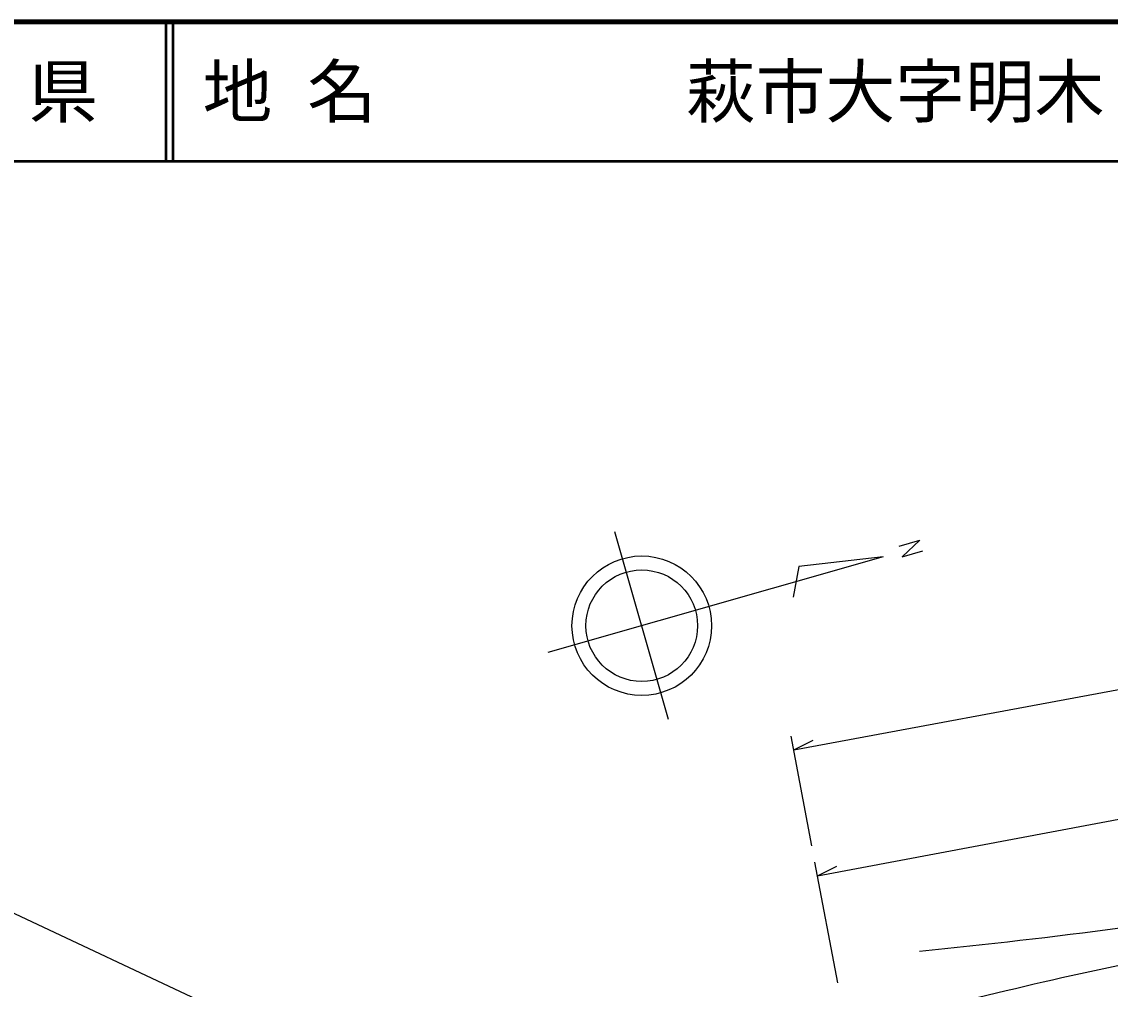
# Model space of a CAD drawing. Units: millimetres, scale not verified. Extents: x 40000 to 680000, y 20000 to 380000.
# Drawn here: x 357417 to 435435, y 310649 to 380000 of the extents above; entities that cross this region are included whole.
import ezdxf
from ezdxf.enums import TextEntityAlignment as Align

# ---------------------------------------------------------------- set-up
doc = ezdxf.new("R2010")
doc.units = ezdxf.units.MM
doc.header["$LTSCALE"] = 1000
for name, color, linetype, lineweight in [('M-BGD', 7, 'Continuous', 25), ('M-TTL', 2, 'Continuous', 140), ('M-TTL-LINE', 7, 'Continuous', 50), ('M-TTL-TXT', 7, 'Continuous', 13)]:
    doc.layers.add(name, color=color, linetype=linetype, lineweight=lineweight)
doc.styles.add('ＭＳ ゴシック', font='')
doc.styles.get('ＭＳ ゴシック').set_extended_font_data('MS Gothic')

msp = doc.modelspace()

# ---------------------------------------------------------------- linework, layer by layer
at = {"layer": 'M-BGD'}
for p, q in [((403776, 329977), (399937, 343441)), ((412753, 327804), (494698, 343072)), ((419166, 341645), (395125, 334789)), ((413122, 340961), (412709, 338764)), ((419166, 341645), (413122, 340961)), ((414454, 318769), (496039, 334166)), ((329101, 329164), (371604, 309138)), ((414036, 320922), (412570, 328787)), ((412753, 327804), (414151, 328492)), ((415901, 311098), (414268, 319751)), ((414454, 318769), (415850, 319460))]:
    msp.add_line(p, q, dxfattribs=at)
msp.add_lwpolyline([(420298, 342421), (421782, 342844), (420513, 341650), (422001, 342082)], dxfattribs=at)
for radius in [5000, 4000]:
    msp.add_circle((401856, 336709), radius, dxfattribs=at)
for points, knots in [([(406027, 304824), (413321, 306810), (420616, 308797), (427977, 310554), (435069, 312247), (442224, 313728), (449486, 314433), (453902, 314861), (458357, 315003), (462709, 315755), (470026, 317009), (477042, 319999), (484345, 321309), (489663, 322243), (495128, 322314), (500565, 322366), (506712, 322538), (512822, 322728), (518989, 322455), (524541, 322208), (530140, 321587), (535576, 322366), (538547, 322793), (541469, 323637), (544392, 324482)], [0, 0, 0, 0, 1, 1, 1, 2, 2, 2, 3, 3, 3, 4, 4, 4, 5, 5, 5, 6, 6, 6, 7, 7, 7, 8, 8, 8, 8]), ([(421770, 313375), (426565, 313886), (431361, 314397), (436138, 315050), (442672, 315942), (449171, 317098), (455708, 317959), (459927, 318514), (464162, 318947), (468314, 319986), (473399, 321302), (478359, 323587), (483491, 323777), (486605, 323725), (489732, 322702), (493100, 322984), (495163, 323156), (497317, 323817), (499006, 322895), (499278, 322747), (499539, 322556), (499799, 322366)], [0, 0, 0, 0, 1, 1, 1, 2, 2, 2, 3, 3, 3, 4, 4, 4, 5, 5, 5, 6, 6, 6, 7, 7, 7, 7]), ([(408480, 298173), (410192, 298878), (411905, 299583), (413636, 300236), (417497, 301693), (421447, 302891), (425421, 304066), (429833, 305371), (434274, 306647), (438826, 307160), (441912, 307486), (445048, 307457), (448107, 307896), (452300, 308497), (456345, 309989), (460482, 310990), (464461, 311923), (468521, 312433), (472562, 313052), (478167, 313955), (483748, 314980), (489356, 315851), (494107, 316551), (498875, 317126), (503645, 317766), (507811, 318326), (511978, 318934), (516167, 319092), (519255, 319211), (522355, 319097), (525448, 318945), (527633, 318825), (529813, 318670), (532000, 318650), (534901, 318541), (537706, 318525), (540839, 318650), (543435, 318770), (546270, 319017), (548057, 317619), (549170, 316749), (549876, 315242), (550709, 313936), (551174, 313207), (551678, 312540), (552182, 311874)], [0, 0, 0, 0, 1, 1, 1, 2, 2, 2, 3, 3, 3, 4, 4, 4, 5, 5, 5, 6, 6, 6, 7, 7, 7, 8, 8, 8, 9, 9, 9, 10, 10, 10, 11, 11, 11, 12, 12, 12, 13, 13, 13, 14, 14, 14, 15, 15, 15, 15]), ([(400819, 291692), (403254, 292924), (405688, 294157), (408185, 295227), (412912, 297253), (417861, 298698), (422769, 300383), (427828, 302120), (432843, 304113), (438090, 304803), (440573, 305116), (443104, 305148), (445603, 305392), (450788, 305897), (455839, 307298), (460924, 308485), (466775, 309860), (472636, 311119), (478602, 311874), (483274, 312667), (487869, 313321), (492891, 313936), (494820, 314172), (496812, 314403), (498194, 315557), (498688, 315969), (499104, 316499), (499520, 317030)], [0, 0, 0, 0, 1, 1, 1, 2, 2, 2, 3, 3, 3, 4, 4, 4, 5, 5, 5, 6, 6, 6, 7, 7, 7, 8, 8, 8, 9, 9, 9, 9])]:
    msp.add_open_spline(points, degree=3, knots=knots, dxfattribs=at)
at = {"layer": 'M-TTL'}
msp.add_line((680000, 380000), (40000, 380000), dxfattribs=at)
at = {"layer": 'M-TTL-LINE'}
for p, q in [((367750, 380000), (367750, 370000)), ((368250, 380000), (368250, 370000)), ((40000, 370000), (680000, 370000))]:
    msp.add_line(p, q, dxfattribs=at)

# ---------------------------------------------------------------- texts
at = {"layer": 'M-TTL-TXT', "style": 'ＭＳ ゴシック'}
msp.add_text('山\u3000口\u3000県', height=3666, dxfattribs=at).set_placement((350375, 375000), align=Align.MIDDLE_CENTER)
for s, p in [('地 名', (370380, 375000)), ('萩市大字明木', (405024, 375000))]:
    msp.add_text(s, height=3666, dxfattribs=at).set_placement(p, align=Align.MIDDLE_LEFT)

doc.saveas('drawing.dxf')
